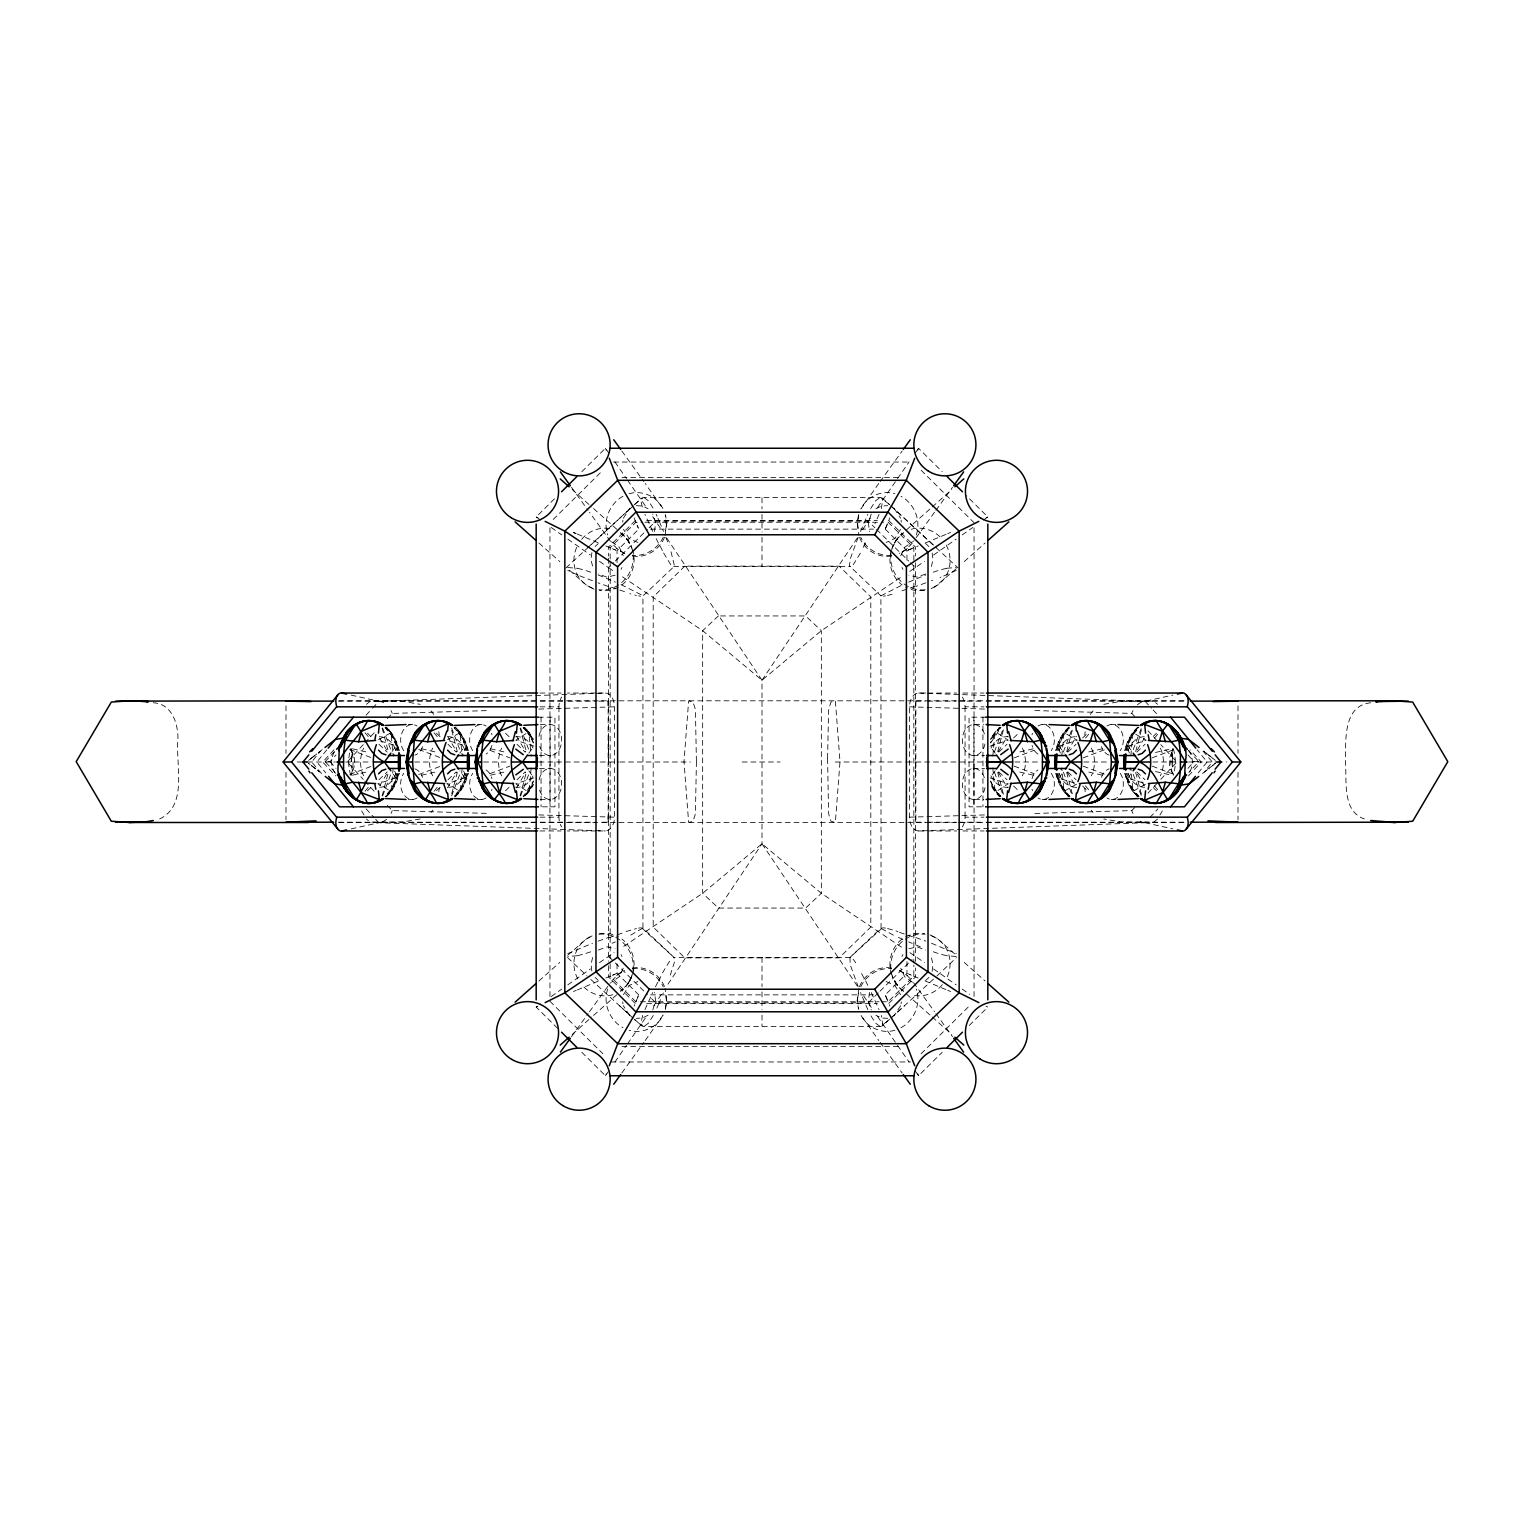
<?xml version="1.0" encoding="UTF-8"?>
<svg xmlns="http://www.w3.org/2000/svg" width="1524" height="1524" viewBox="0 0 1524 1524"><rect width="100%" height="100%" fill="white"/><g stroke="black" fill="none" stroke-linecap="round" stroke-linejoin="round"><path stroke-width="0.75" stroke-dasharray="5 3.75" d="M549.954 996.563L549.954 527.437M608.533 762L608.533 735.139M617.049 562.527L617.049 550.659L638.747 529.133M642.938 927.792L642.938 595.998L674.541 566.071L670.293 548.907M906.951 961.549L906.951 973.341L885.254 994.867M915.467 775.43L915.467 762M973.893 773.201L973.893 717.175M974.046 996.563L974.046 527.437M666.369 524.904L665.264 514.617M857.631 999.096L858.736 1009.383M622.706 522.122L622.916 520.179M901.294 1001.878L901.084 1003.821M531.209 767.867L528.942 791.28L523.818 796.404M666.312 525.799L665.417 531.152M857.688 998.201L858.583 992.848M992.791 756.133L995.058 732.72L1000.182 727.596M439.236 788.346L438.817 791.699M1084.764 734.949L1085.183 731.615M396.869 750.684L397.612 746.15L395.973 742.474L390.963 732.72L385.839 727.596M465.868 750.684L466.611 746.15L464.953 742.474L459.962 732.72L454.819 727.596M1069.181 796.404L1064.038 791.28L1059.047 781.526L1057.389 777.85L1058.132 773.316M1138.161 796.404L1133.037 791.28L1128.027 781.526L1126.388 777.85L1127.131 773.316M385.839 796.404L390.963 791.28L398.259 774.04L391.649 788.27L385.096 796.404M454.819 796.404L459.962 791.28L467.258 774.04L460.648 788.27L454.095 796.404A41.377 30.671 -90 0 0 466.877 773.392M1069.181 727.596L1064.038 732.72L1056.742 749.96L1063.352 735.73L1069.905 727.596A41.377 30.671 -90 0 0 1057.123 750.608M1138.161 727.596L1133.037 732.72L1125.741 749.96L1132.351 735.73L1138.904 727.596M351.739 756.19L352.12 754.056M1171.823 752.97L1172.813 748.532M630.765 935.069L642.976 928.021M882.415 927.792L849.611 957.796L881.062 928.002L880.91 595.846L902.97 584.587M632.689 973.988C636.518 961.549 632.365 947.052 621.944 939.07M891.311 550.012C887.482 562.451 891.635 576.948 902.056 584.93M623.259 968.197L619.335 976.694L611.543 982.275M900.741 555.803L904.665 547.307L912.457 541.725M665.264 1009.383L666.426 1000.887L665.417 992.848M858.736 514.617L857.574 523.113L858.583 531.152M351.206 775.392L351.301 775.03A50.406 35.623 90 0 0 352.33 770.363A36.557 25.832 90 0 0 353.111 761.657A36.557 25.832 -90 0 0 352.33 752.951A32.461 23.298 -90 0 0 351.473 761.657L353.092 761.657M382.124 795.947L388.315 772.42M451.695 793.813L457.314 772.42M520.122 795.947L526.294 772.42M997.706 751.58L1003.878 728.053M1066.686 751.58L1072.305 730.187M1135.685 751.58L1141.876 728.053M665.512 1008.888L666.883 1000.887L665.016 988.485M858.488 515.112L857.117 523.113L858.984 535.515M665.016 535.515L666.883 523.113L665.512 515.112M858.984 988.485L857.117 1000.887L858.488 1008.888M591.903 552.602L590.988 559.499L592.626 566.528M623.335 518.274L629.698 508.559M900.665 1005.726L894.302 1015.441M932.097 971.398L933.012 964.502L931.374 957.472M607.695 989.038C602.704 1003.44 609.638 1020.528 622.992 1027.709M916.305 534.962C921.296 520.56 914.362 503.472 901.008 496.291M623.468 994.715L629.031 985.571L637.908 981.494M900.532 529.285L894.969 538.429L886.092 542.506M654.501 531.571L655.625 523.018L652.767 514.064M869.499 992.429L868.375 1000.982L871.233 1009.936M642.671 1015.422L640.747 1023.728L643.185 1026.376L880.815 1026.376L889.14 1019.766M881.329 508.578L882.891 498.672L889.616 504.787M670.293 975.093L674.465 962.044L674.008 957.491M382.638 795.909L390.773 774.344M451.637 795.909L460.591 772.173M520.617 795.909L529.571 772.173M994.429 751.827L1003.383 728.091M1063.409 751.827L1072.363 728.091M1133.227 749.656L1141.362 728.091M581.806 1052.284L605.447 1075.754L606.228 1073.734M917.772 450.266L918.553 448.247L942.194 471.716M631.946 975.893L626.497 985.514L620.839 991.076M858.183 537.286L850.735 557.536L849.344 565.823L880.91 595.846M892.054 548.107L897.503 538.486L903.161 532.924M886.397 526.313L887.101 524.637M860.508 531.495L867.842 514.35M592.626 957.472L590.988 964.502L591.903 971.398M663.321 992.924L662.902 993.934M931.374 566.528L933.012 559.499L932.097 552.602M638.404 995.686L637.718 997.401M638.042 996.582L634.136 1006.069M885.482 528.542L886.282 526.599M533.629 780.993A41.377 30.671 -90 0 1 523.17 796.633L532.981 781.526M635.794 1002.068L636.384 1000.62M885.539 528.428L889.864 517.931M991.019 742.474L1000.906 727.596A41.377 30.671 -90 0 0 990.371 743.007M644.938 1009.65L652.71 992.581M660.54 999.63L660.063 1000.754M879.062 514.35L875.443 522.542M659.606 1001.839L659.092 1003.059M658.882 1003.554L656.158 1009.65M397.612 746.15L393.211 756.133L390.963 732.72L377.781 740.207L397.612 746.15L398.259 749.96L391.649 735.73L385.096 727.596M466.611 746.15L462.21 756.133L459.962 732.72L446.78 740.207L466.611 746.15L467.258 749.96L460.648 735.73L454.095 727.596A41.377 30.671 -90 0 1 466.877 750.608M1057.389 777.85L1061.79 767.867L1064.038 791.28L1077.22 783.793L1057.389 777.85L1056.742 774.04L1063.352 788.27L1069.905 796.404A41.377 30.671 -90 0 1 1057.123 773.392M1126.388 777.85L1130.789 767.867L1133.037 791.28L1146.219 783.793L1126.388 777.85L1125.741 774.04L1132.351 788.27L1138.904 796.404M849.992 957.491L850.182 964.597L858.183 986.714M875.386 522.694L874.947 523.646M622.002 567.48L621.049 569.328M901.998 956.52L902.951 954.672M655.472 986.828L658.387 980.865M663.264 537.191C657.949 548.678 645.3 556.698 632.517 555.25M860.736 986.809C866.051 975.322 878.7 967.302 891.483 968.75M889.14 504.234L880.815 497.624L643.185 497.624L640.747 500.272L642.671 508.578M889.616 1019.213L882.853 1025.366L881.329 1015.422M528.828 770.82L533.933 777.85L515.76 783.793L527.266 791.28L528.942 791.28L531.552 785.012M995.172 753.18L990.067 746.15L1008.24 740.207L996.734 732.72L995.058 732.72L992.448 738.988M870.661 508.578L875.519 500.863L879.767 497.738M653.339 1015.422L648.481 1023.137L644.233 1026.262M662.464 972.903L670.827 959.206M664.54 537.267C659.53 549.783 645.871 558.47 632.346 555.955M859.46 986.733C864.47 974.217 878.129 965.53 891.654 968.045M860.393 553.193L853.23 564.737M871.233 514.064L868.375 523.018L869.499 531.571M652.767 1009.936L655.625 1000.982L654.501 992.429M882.853 1025.366L881.748 1026.262M1159.955 814.978L1162.336 810.92M379.667 785.851L386.582 774.173M447.504 787.794L456.724 772.23M516.503 787.794L525.723 772.23M998.277 751.77L1007.497 736.206M1067.276 751.77L1076.496 736.206M1137.418 749.827L1144.334 738.149M857.269 538.01L762 680.218L762 843.782L666.731 985.99M862.698 529.571L871.29 516.579M661.302 994.429L652.71 1007.421M366.427 704.298L369.627 701.611A13.811 9.754 90 0 1 371.837 701.135L402.927 701.364L420.224 704.355M877.595 507.473L896.493 480.136M897.541 478.631L909.085 461.924M915.391 452.818L918.553 448.247M605.447 1075.754L608.609 1071.181M614.915 1062.076L626.459 1045.369M627.507 1043.864L646.405 1016.527M1157.573 819.017L1154.373 821.703A13.811 9.754 -90 0 1 1152.163 822.179L1121.073 821.931L1103.776 818.959M878.777 483.489L860.908 508.94C866.737 496.576 881.805 489.737 894.931 493.757M880.129 481.603L902.189 450.971M934.517 512.274L913.505 541.382M935.888 510.388L952.538 487.261M571.462 1036.739L588.112 1013.612M589.483 1011.726L610.495 982.618M621.811 1073.029L643.871 1042.397M645.223 1040.511L663.092 1015.06C657.263 1027.424 642.195 1034.263 629.069 1030.243M392.125 751.427L395.935 746.15M459.848 753.18L464.934 746.15M528.828 753.18L533.933 746.15L515.76 740.207L527.266 732.72L528.942 732.72L532.276 738.988L523.094 727.596A41.377 30.671 -90 0 1 533.629 743.007M995.172 770.82L990.067 777.85L1008.24 783.793L996.734 791.28L995.058 791.28L991.724 785.012L1000.906 796.404A41.377 30.671 -90 0 1 990.371 780.993M1059.066 777.85L1064.152 770.82M1128.065 777.85L1131.875 772.573M912.228 543.154L905.599 550.107L899.274 553.745M611.772 980.846L618.401 973.893L624.726 970.255M326.803 749.846L316.897 762L325.774 772.897M1198.226 772.897L1207.103 762L1197.197 749.846M365.055 791.242L369.551 785.851M434.054 791.242L438.55 785.851M1085.45 738.149L1089.946 732.758M1154.449 738.149L1158.945 732.758M595.103 546.564L598.265 543.611M928.897 977.436L925.735 980.389M335.128 772.42L325.164 761.657L329.984 761.657L336.004 754.932M1187.996 768.363L1194.016 761.657L1198.836 761.657L1188.872 772.42M325.164 761.657L335.471 750.513M333.947 749.846L322.707 762L335.547 775.887M366.065 715.156L370.884 709.955M372.504 708.222L378.924 701.269L605.238 693.039A13.792 9.258 90 0 1 614.496 706.831L614.496 817.169A13.792 9.258 -90 0 1 605.238 830.961L598.303 830.961M363.226 744.645L347.167 762L363.226 779.355M364.827 742.912L376.066 730.777M387.306 718.623L392.125 713.423L489.128 710.546M1034.872 813.454L1131.875 810.577L1136.694 805.377M1147.934 793.223L1159.173 781.088M1160.774 779.355L1176.833 762L1160.774 744.645M925.697 693.039L918.762 693.039A13.792 9.258 -90 0 0 909.504 706.831L909.504 817.169A13.792 9.258 -90 0 0 918.762 830.961L1145.076 822.731L1148.296 819.264M1149.896 817.531L1157.935 808.844M1188.453 775.887L1201.293 762L1190.054 749.846M540.696 520.122L536.181 516.941L554.755 498.519M581.806 471.716L605.447 448.247L608.609 452.818M553.231 519.455L602.837 470.287M635.241 520.617L608.533 547.097L608.533 556.05M610.152 558.927L610.152 547.783L635.908 522.237L642.671 522.237M881.329 1001.763L888.092 1001.763L913.848 976.217L913.848 965.073M888.759 1003.383L915.467 976.903L915.467 967.95M921.125 1053.751L970.731 1004.583M915.391 1071.181L918.553 1075.754L942.194 1052.284M969.245 1025.481L987.819 1007.059L986.028 1006.164M599.484 561.365L608.533 567.709L613.601 562.718M615.296 561.061L647.414 529.457M649.091 527.799L655.853 521.132L868.147 521.132L874.909 527.799M878.281 992.886L868.147 1002.868L655.853 1002.868L649.091 996.201M879.977 991.21L912.076 959.606M367.455 790.785L370.751 787.622M379 779.736L387.229 771.868M436.455 790.785L441.388 786.041M447.98 779.736L456.228 771.868M505.454 790.785L510.388 786.041M516.979 779.736L525.228 771.868M998.772 752.132L1007.021 744.264M1013.612 737.959L1018.546 733.215M1067.772 752.132L1076.02 744.264M1082.611 737.959L1087.545 733.215M1136.771 752.132L1145 744.264M1153.249 736.378L1156.545 733.215M565.956 567.938L632.898 506.12M936.955 975.97L956.424 957.605M587.807 547.592L633.184 505.758M933.507 979.132L890.816 1018.242M621.944 584.93C632.365 576.948 636.518 562.451 632.689 550.012M902.056 939.07C891.635 947.052 887.482 961.549 891.311 973.988M634.86 504.234L642.252 497.738M634.384 504.787L641.09 498.729M891.102 1017.88L904.684 1005.611M906.551 529.857L930.44 508.578M932.174 507.035L951.814 489.547M956.253 568.7L934.936 586.759M964.216 561.594L985.056 543.039M538.944 980.961L559.784 962.406M567.747 955.3L586.188 939.051L594.036 934.822M572.186 1034.453L591.826 1016.965M593.56 1015.422L617.449 994.143M622.497 576.834L702.659 630.707L762 680.218L821.341 630.707L901.503 576.834M901.503 947.166L821.341 893.293L762 843.782L702.659 893.293L622.497 947.166M907.371 548.564L899.293 553.403M616.629 975.436L624.707 970.597M308.648 760.343L311.963 757.714M1202.474 773.487L1213.104 765.143M1214.685 763.886L1215.485 763.257L1208.322 768.896M322.155 749.713L316.116 754.456M310.305 759.028L315.297 755.104M312.801 757.066L317.792 753.142M1207.522 769.525L1204.341 772.02L1212.323 762L1201.845 749.713M318.63 752.494L320.288 751.199L311.677 762L321.526 773.487M875.919 508.768L881.463 506.006L887.73 505.663M648.081 1015.232L642.537 1017.994L636.27 1018.337M925.659 573.957L917.048 577.158L908.895 575.234M598.341 950.043L606.952 946.842L615.105 948.766M909.885 571.367L924.516 561.365M933.564 555.022L956.177 539.153M962.196 534.924L972.75 527.514M983.304 520.122L987.819 516.941L966.387 495.681M557.613 1028.319L536.181 1007.059L540.696 1003.878M551.25 996.486L561.804 989.076M567.823 984.847L590.436 968.978M599.484 962.635L614.115 952.633M622.992 496.291C609.638 503.472 602.704 520.56 607.695 534.962M956.215 570.414L942.594 576.491M567.709 953.643L592.493 943.261M901.008 1027.709C914.362 1020.528 921.296 1003.44 916.305 989.038M615.105 575.234L606.952 577.158L598.341 573.957M908.895 948.766L917.048 946.842L925.659 950.043M935.546 586.435L929.964 589.178M986.028 517.836L987.819 516.941M536.181 1007.059L537.972 1006.164M618.287 587.312L610.152 590.302L599.427 590.588M905.713 936.688L913.848 933.698L924.573 933.412M908.647 582.111L925.868 574.929M615.353 941.889L612.077 943.28M909.752 549.478L911.447 548.773M907.637 550.354L908.666 549.935M908.514 549.993L909.485 549.592M615.582 973.969L616.61 973.531M908.609 549.954L918.153 545.973M925.144 543.058L946.69 534.086M947.776 533.629L950.595 532.467M573.519 991.495L576.224 990.371M577.31 989.914L598.856 980.942M605.847 978.027L615.105 974.16L612.553 975.227M159.601 818.979C188.462 805.453 175.26 763.981 177.965 738.911C178.137 723.348 171.641 703.593 153.295 702.774M613.867 974.674L613.029 975.036M941.051 577.101L940.022 577.501M349.758 774.516L371.742 766.172M418.757 774.516L440.741 766.172M489.947 773.678L509.74 766.172M1014.26 757.828L1034.053 750.322M1083.259 757.828L1105.243 749.484M1152.258 757.828L1174.242 749.484M932.707 580.282L931.507 580.739M925.887 582.816L915.867 586.435M598.113 941.184L608.133 937.565M395.935 777.85L377.781 783.793L390.963 791.28L393.211 767.867L397.612 777.85L395.935 777.85L392.125 772.573M464.934 777.85L446.78 783.793L459.962 791.28L462.21 767.867L466.611 777.85L464.934 777.85L459.848 770.82M1059.066 746.15L1077.22 740.207L1064.038 732.72L1061.79 756.133L1057.389 746.15L1059.066 746.15L1064.152 753.18M1128.065 746.15L1146.219 740.207L1133.037 732.72L1130.789 756.133L1126.388 746.15L1128.065 746.15L1131.875 751.427M626.059 931.526L636.441 928.535M420.224 818.959L402.927 821.931L371.837 822.179A13.811 9.754 -90 0 1 369.627 821.703L366.427 819.017M1103.776 704.355L1121.073 701.364L1152.163 701.135A13.811 9.754 -90 0 1 1154.373 701.611L1157.573 704.298M891.997 594.284L887.559 595.465M629.069 493.757C642.195 489.737 657.263 496.595 663.092 508.94L645.223 483.489M894.931 1030.243C881.805 1034.263 866.737 1027.405 860.908 1015.06L878.777 1040.511M352.425 775.221L368.484 771.544M421.424 775.221L435.178 772.077M490.423 775.221L504.177 772.077M1019.823 751.923L1033.577 748.779M1088.822 751.923L1102.576 748.779M1155.516 752.456L1171.575 748.779M351.149 828.904L378.924 822.731L605.238 830.961M918.762 693.039L1145.076 701.269L1172.851 695.096M946.728 568.242L956.291 567.538M577.139 955.777L567.785 956.462M1370.705 702.774C1342.53 705.612 1345.997 741.407 1345.368 761.657C1347.178 780.364 1341.539 810.958 1364.399 818.979M885.406 595.903L883.444 596.17M638.594 928.097L640.671 927.83M636.27 505.663L642.537 506.006L648.081 508.768M887.73 1018.337L881.463 1017.994L875.919 1015.232M567.709 567.538L577.272 568.242M956.215 956.462L946.861 955.777M891.483 555.25C878.7 556.698 866.051 548.678 860.736 537.191M632.517 968.75C645.3 967.302 657.949 975.322 663.264 986.809M891.654 555.955C878.129 558.47 864.47 549.783 859.46 537.267M632.346 968.045C645.871 965.53 659.53 974.217 664.54 986.733M924.573 590.588L913.848 590.302L905.713 587.312M599.427 933.412L610.152 933.698L618.287 936.688M673.646 566.566L850.354 566.566M850.316 957.434L673.646 957.434M538.791 709.079L614.496 706.831M909.504 817.169L985.209 814.921M613.505 462.039L910.533 462.039M622.021 477.526L901.979 477.526M646.557 520.617L877.443 520.617M644.919 522.237L883.577 522.237M650.615 529.133L873.385 529.133M539.915 693.039L561.137 693.039M595.979 693.039L568.204 693.039A13.792 9.258 -90 0 0 567.366 693.096M598.303 693.039L605.238 693.039M928.021 693.039L955.796 693.039A13.792 9.258 -90 0 1 956.634 693.096M962.863 693.039L984.085 693.039M339.014 700.811L1184.986 700.811M338.385 701.116L537.858 701.116M540.144 701.116L565.652 701.116M568.014 701.116L596.322 701.116M598.684 701.116L608.133 701.116L608.133 822.198L598.684 822.198M915.867 701.116L925.316 701.116M927.678 701.116L955.986 701.116M958.348 701.116L983.856 701.116M986.142 701.116L1185.615 701.116M540.029 706.831L558.946 706.831A13.792 9.258 -90 0 1 561.651 697.078M962.349 697.078A13.792 9.258 -90 0 1 965.054 706.831L983.971 706.831M538.353 717.175L554.946 717.175L554.946 806.825L538.353 806.825M985.647 717.175L969.054 717.175L969.054 806.825L985.647 806.825M408.299 724.567L412.89 724.567M477.279 724.567L481.889 724.567M540.22 724.567L549.421 724.567M974.579 724.567L983.78 724.567M1042.111 724.567L1046.721 724.567M1111.11 724.567L1115.701 724.567M387.401 729.996L388.372 729.996M456.4 729.996L457.371 729.996M525.38 729.996L528.942 732.72L531.209 756.133M997.649 729.996L998.62 729.996M1066.629 729.996L1067.6 729.996M1135.628 729.996L1136.599 729.996M391.649 735.73L392.62 735.73M460.648 735.73L461.62 735.73M529.647 735.73L530.619 735.73M993.381 735.73L994.353 735.73M1062.38 735.73L1063.352 735.73M1131.38 735.73L1132.351 735.73M395.002 742.474L395.973 742.474M463.982 742.474L464.953 742.474M1059.047 742.474L1060.018 742.474M1128.027 742.474L1128.998 742.474M539.382 755.542L550.888 755.542M973.112 755.542L984.618 755.542M1170.908 761.657L1172.527 761.657A32.461 23.298 90 0 0 1171.67 752.951A36.557 25.832 90 0 0 1170.889 761.657A36.557 25.832 -90 0 0 1171.67 770.344A50.406 35.623 -90 0 0 1172.699 775.03L1172.794 775.392M297.237 762L306.495 762M307.638 762L335.299 762M345.586 762L371.132 762M414.585 762L440.131 762M483.584 762L509.111 762M539.115 762L618.649 762M619.811 762L690.467 762M742.169 762L780.097 762M835.266 762L905.294 762M907.199 762L985.685 762M1014.889 762L1040.416 762M1083.869 762L1109.415 762M1152.868 762L1178.414 762M1188.701 762L1216.362 762M1217.505 762L1226.763 762M539.382 768.458L550.888 768.458M973.112 768.458L984.618 768.458M395.002 781.526L395.973 781.526M463.982 781.526L464.953 781.526M1059.047 781.526L1060.018 781.526M1128.027 781.526L1128.998 781.526M391.649 788.27L392.62 788.27M460.648 788.27L461.62 788.27M529.647 788.27L530.619 788.27M993.381 788.27L994.353 788.27M1062.38 788.27L1063.352 788.27M1131.38 788.27L1132.351 788.27M387.401 794.004L388.372 794.004M456.4 794.004L457.371 794.004M525.38 794.004L526.351 794.004M992.791 767.867L995.058 791.28L998.62 794.004M1066.629 794.004L1067.6 794.004M1135.628 794.004L1136.599 794.004M408.299 799.433L412.89 799.433M477.279 799.433L481.889 799.433M540.22 799.433L549.421 799.433M974.579 799.433L983.78 799.433M1042.111 799.433L1046.721 799.433M1111.11 799.433L1115.701 799.433M540.029 817.169L558.946 817.169A13.792 9.258 -90 0 0 561.651 826.922M962.349 826.922A13.792 9.258 90 0 0 965.054 817.169L983.971 817.169M338.385 822.198L537.858 822.198M540.144 822.198L565.652 822.198M568.014 822.198L596.322 822.198M915.867 822.198L925.316 822.198M927.678 822.198L955.986 822.198M958.348 822.198L983.856 822.198M986.142 822.198L1185.615 822.198M339.014 822.484L1184.986 822.484M539.915 830.961L561.137 830.961M595.979 830.961L568.204 830.961A13.792 9.258 -90 0 1 567.366 830.904M918.762 830.961L925.697 830.961M928.021 830.961L955.796 830.961A13.792 9.258 90 0 0 956.634 830.904M962.863 830.961L984.085 830.961M650.615 994.867L873.385 994.867M640.423 1001.763L879.081 1001.763M646.557 1003.383L877.443 1003.383M622.021 1046.474L901.979 1046.474M611.143 1061.961L910.495 1061.961M641.585 927.792L674.389 957.796L643.09 928.154M909.504 706.831L985.209 709.079M1034.872 710.546L1131.875 713.423L1136.694 718.623M387.306 805.377L392.125 810.577L489.128 813.454M538.791 814.921L614.496 817.169M640.499 596.151L638.594 595.903M883.329 927.83L885.406 928.097M637.908 542.506L629.031 538.429L623.468 529.285M886.092 981.494L894.969 985.571L900.532 994.715M1145.076 822.731L1172.851 828.904M351.149 695.096L378.924 701.269M1155.516 771.544L1171.575 775.221M1088.822 772.077L1102.576 775.221M1019.823 772.077L1033.577 775.221M490.423 748.779L504.177 751.923M421.424 748.779L435.178 751.923M352.425 748.779L368.484 752.456M636.441 595.465L634.803 595.065M887.559 928.535L897.941 931.526M644.233 497.738L648.481 500.863L653.339 508.578M879.767 1026.262L875.405 1022.985L870.661 1015.422M630.936 593.979L629.831 593.636M608.133 586.435L598.113 582.816M915.867 937.565L925.887 941.184M592.493 580.739L579.73 575.824M931.507 943.261L956.291 953.643M611.543 541.725L619.335 547.307L623.259 555.803M1152.258 766.172L1174.242 774.516M1083.259 766.172L1105.243 774.516M1014.26 766.172L1034.053 773.678M489.947 750.322L509.74 757.828M418.757 749.484L440.741 757.828M349.758 749.484L371.742 757.828M912.457 982.275L904.665 976.694L900.741 968.197M598.132 574.929L615.353 582.111M614.248 549.478L612.457 548.735M909.752 974.522L911.352 975.189M624.707 553.403L618.058 549.707L611.772 543.154M577.52 574.929L567.785 570.414M899.293 970.597L905.942 974.293L912.228 980.846M615.41 549.973L616.096 550.259M920.286 946.804L908.647 941.889M573.519 532.505L576.224 533.629M577.31 534.086L598.856 543.058M605.847 545.973L615.639 550.069M573.405 532.467L575.672 533.4M918.153 978.027L907.599 973.626M925.144 980.942L946.69 989.914M947.776 990.371L950.595 991.533M621.03 584.587L643.071 595.713M902.97 939.413L895.198 935.965M893.426 935.164L880.929 928.326M624.726 553.745L616.629 548.564M594.036 589.178L586.188 584.949L567.747 568.7M929.964 934.822L937.812 939.051L956.253 955.3M899.274 970.255L907.371 975.436M536.181 516.941L537.972 517.836M881.748 497.738L882.853 498.634M642.252 1026.262L634.86 1019.766M608.533 567.709L614.115 571.367M909.885 952.633L924.516 962.635M551.25 527.514L561.804 534.924M567.823 539.153L590.436 555.022M933.564 968.978L956.177 984.847M962.196 989.076L969.74 994.372M925.735 543.611L928.897 546.564M598.265 980.389L595.103 977.436M1204.551 751.846L1203.712 751.199L1207.884 754.456M1206.208 753.142L1212.037 757.714M317.259 770.134L319.659 772.02L310.896 765.143M1208.703 755.104L1213.695 759.028M315.678 768.896L308.515 763.257L310.115 764.515M1212.856 758.381L1215.352 760.343M894.302 508.559L900.665 518.274M629.698 1015.441L623.335 1005.726M572.186 489.547L591.826 507.035M593.56 508.578L617.449 529.857M538.944 543.039L559.784 561.594M964.216 962.406L985.056 980.961M906.551 994.143L930.44 1015.422M932.174 1016.965L951.814 1034.453M891.102 506.12L958.044 567.938M620.839 532.924L626.497 538.486L631.946 548.107M903.161 991.076L897.503 985.514L892.054 975.893M619.316 1005.611L632.898 1017.88M634.384 1019.213L641.09 1025.271M890.816 505.758L936.193 547.592M633.184 1018.242L590.436 979.094M567.576 957.605L587.045 975.97M997.649 794.004L1000.182 796.404M523.818 727.596L526.351 729.996M1136.771 771.868L1145 779.736M1153.249 787.622L1156.545 790.785M1067.772 771.868L1076.02 779.736M1082.611 786.041L1087.545 790.785M998.772 771.868L1007.021 779.736M1013.612 786.041L1018.546 790.785M505.454 733.215L510.388 737.959M516.979 744.264L525.228 752.132M436.455 733.215L441.388 737.959M447.98 744.264L456.228 752.132M367.455 733.215L370.751 736.378M379 744.264L387.229 752.132M876.586 529.457L908.704 561.061M910.399 562.718L915.467 567.709M608.533 956.291L613.601 961.282M615.296 962.939L647.414 994.543M921.125 470.249L974.046 522.694M888.759 520.617L915.467 547.097L915.467 556.05M888.092 522.237L913.848 547.783L913.848 561.156M885.254 529.133L906.951 550.659L906.951 562.451M638.747 994.867L617.049 973.341L617.049 961.473M635.908 1001.763L610.152 976.217L610.152 960.596M635.241 1003.383L608.533 976.903L608.533 963.473M549.954 1001.306L602.875 1053.751M1145.076 701.269L1151.496 708.222M1153.116 709.955L1157.935 715.156M1147.934 730.777L1159.173 742.912M364.827 781.088L376.066 793.223M366.065 808.844L374.104 817.531M375.704 819.264L378.924 822.731M1188.529 750.513L1198.836 761.657M1187.996 754.932L1194.016 761.657M329.984 761.657L336.004 768.363M670.789 564.756L662.464 551.097M853.173 959.206L855.783 962.844M1154.449 785.851L1158.945 791.242M1085.45 785.851L1089.946 791.242M434.054 732.758L438.55 738.149M365.055 732.758L369.551 738.149M610.495 541.382L589.483 512.274M913.505 982.618L934.517 1011.726M621.811 450.971L643.871 481.603M571.462 487.261L588.112 510.388M935.888 1013.612L952.538 1036.739M880.129 1042.397L902.189 1073.029M614.915 461.924L626.459 478.631M627.507 480.136L646.405 507.473M652.71 516.579L661.302 529.571M871.29 1007.421L862.698 994.429M877.595 1016.527L896.493 1043.864M897.541 1045.369L909.085 1062.076M762 680.218L666.731 538.01M762 843.782L857.269 985.99M1137.418 774.173L1144.334 785.851M1067.276 772.23L1076.496 787.794M998.277 772.23L1007.497 787.794M516.503 736.206L525.723 751.77M447.504 736.206L456.724 751.77M379.667 738.149L386.582 749.827M361.664 810.92L364.046 814.978M902.951 569.328L901.998 567.48M621.049 954.672L622.002 956.52M658.387 543.135L655.472 537.172M865.613 980.865L868.528 986.828M652.71 531.419L644.938 514.35M871.29 992.581L879.062 1009.65M656.158 514.35L657.073 516.35M867.842 1009.65L860.508 992.505M657.93 518.274L658.978 520.694M659.397 521.665L663.492 531.495M886.397 997.668L887.101 999.363M637.603 526.332L637.089 525.094M885.882 996.429L885.463 995.401M991.019 781.526L992.448 785.012M885.958 996.62L889.864 1006.069M885.901 996.448L886.282 997.401M638.423 528.314L637.718 526.599M634.136 517.931L638.099 527.552M531.552 738.988L532.981 742.474M665.817 537.286L668.998 545.44M917.772 1073.734L918.553 1075.754M605.447 448.247L606.228 450.266M1133.227 774.344L1141.362 795.909M1063.409 772.173L1072.363 795.909M994.429 772.173L1003.383 795.909M520.617 728.091L529.571 751.827M451.637 728.091L460.591 751.827M382.638 728.091L390.773 749.656M1135.685 772.42L1141.876 795.947M1066.686 772.42L1072.305 793.813M997.706 772.42L1003.878 795.947M520.122 728.053L526.294 751.58M451.695 730.187L457.314 751.58M382.124 728.053L388.315 751.58M351.187 748.532L352.177 752.97M1171.88 754.056L1172.261 756.19M1126.388 746.15L1127.131 750.684M1057.389 746.15L1058.132 750.684M465.868 773.316L466.611 777.85M396.869 773.316L397.612 777.85M901.084 520.179L901.294 522.122M622.916 1003.821L622.706 1001.878M1085.183 791.699L1084.764 788.346M438.817 731.615L439.236 734.949M1238.002 705.86L1238.002 753.351M1238.002 772.344L1238.002 819.817M982.942 717.175L982.942 806.825M973.893 764.8L973.893 806.825M965.054 706.831L965.054 817.169M915.867 700.888L915.867 822.408M915.467 562.775L915.467 963.473M913.848 565.633L913.848 962.844M762 497.815L762 508.864M762 514.35L762 532.067M762 537.286L762 566.509M762 957.491L762 986.714M762 991.934L762 1009.65M762 1015.136L762 1026.185M610.152 561.156L610.152 958.367M608.533 558.298L608.533 961.225M608.133 700.888L608.133 706.984M608.133 816.331L608.133 822.408M558.946 706.831L558.946 817.169M550.107 717.175L550.107 806.825M541.058 717.175L541.058 806.825M285.998 705.86L285.998 753.351M285.998 772.344L285.998 819.817M931.812 935.927A31.204 29.337 -65 0 1 946.233 978.903M942.346 984.675A31.204 29.337 -65 0 1 911.219 994.734M903.637 991.229A31.204 29.337 -65 0 1 892.874 954.843A31.204 29.337 -65 0 1 925.201 934.288M946.233 545.097A31.204 29.337 65 0 1 931.812 588.073M925.201 589.712A31.204 29.337 65 0 1 892.874 569.157A31.204 29.337 65 0 1 903.637 532.771M911.219 529.266A31.204 29.337 65 0 1 942.346 539.325M620.363 532.771A31.204 29.337 -65 0 1 631.127 569.157A31.204 29.337 -65 0 1 598.799 589.712M592.188 588.073A31.204 29.337 -65 0 1 577.767 545.097M581.654 539.325A31.204 29.337 -65 0 1 612.781 529.266M612.781 994.734A31.204 29.337 65 0 1 581.654 984.675M577.767 978.903A31.204 29.337 65 0 1 592.188 935.927M598.799 934.288A31.204 29.337 65 0 1 631.127 954.843A31.204 29.337 65 0 1 620.363 991.229M865.461 542.944A37.471 3.924 -63.9 0 1 861.593 550.507M914.914 586.378A38.081 2.21 -19 0 1 899.503 591.598M946.423 568.414A23.832 3.258 -21.3 0 0 932.783 572.357L932.84 572.281A34.157 4.801 -21.5 0 0 931.755 572.624M899.503 932.421A38.081 2.21 19 0 1 914.914 937.622M946.423 955.586A23.832 3.258 21.3 0 1 932.783 951.643L932.84 951.719A34.157 4.801 21.5 0 1 931.755 951.376M861.593 973.531A37.471 3.924 63.9 0 1 865.442 981.075M662.407 550.507A37.471 3.924 63.9 0 1 658.539 542.944M624.497 591.598A38.081 2.21 19 0 1 609.086 586.378M577.577 568.414A23.832 3.258 21.3 0 1 591.217 572.357L591.16 572.281A34.157 4.801 21.5 0 1 592.245 572.624M609.086 937.622A38.081 2.21 -19 0 1 624.497 932.421M577.577 955.586A23.832 3.258 -21.3 0 0 591.217 951.643L591.16 951.719A34.157 4.801 -21.5 0 0 592.245 951.376M658.558 981.075A37.471 3.924 -63.9 0 1 662.407 973.531M335.299 773.316A15.507 11.506 90 0 1 335.585 750.322M350.158 749.675A15.507 11.506 90 0 1 350.749 773.678M538.982 736.34A15.507 11.506 90 0 1 556.622 727.234A15.507 11.506 90 0 1 556.774 752.723A15.507 11.506 90 0 1 539.039 744.017M539.039 779.983A15.507 11.506 -90 0 1 556.774 771.277A15.507 11.506 -90 0 1 556.622 796.766A15.507 11.506 -90 0 1 538.982 787.66M472.764 750.665A15.507 11.506 90 0 1 471.849 730.929A15.507 11.506 90 0 1 486.061 726.015M491.528 733.33A15.507 11.506 90 0 1 491.985 734.816M491.947 745.388A15.507 11.506 90 0 1 486.137 754.037M486.137 769.963A15.507 11.506 -90 0 1 491.947 778.612M491.985 789.184A15.507 11.506 -90 0 1 491.528 790.67M486.061 797.985A15.507 11.506 -90 0 1 471.849 793.071A15.507 11.506 -90 0 1 472.764 773.335M403.765 750.665A15.507 11.506 -90 0 1 402.869 730.929A15.507 11.506 -90 0 1 417.062 726.015M422.567 746.665A15.507 11.506 -90 0 1 414.909 755.123M414.909 768.877A15.507 11.506 -90 0 1 422.567 777.335M417.062 797.985A15.507 11.506 -90 0 1 402.869 793.071A15.507 11.506 -90 0 1 403.765 773.335M378.981 701.44A13.545 8.325 59.4 0 1 386.62 704.831M391.001 710.546A13.545 8.325 59.4 0 1 392.259 713.403M392.259 810.597A13.545 8.325 -59.4 0 1 391.001 813.454M386.62 819.169A13.545 8.325 -59.4 0 1 378.981 822.56M379.324 736.702A25.298 18.745 -90 0 1 395.992 750.38M395.992 773.621A25.298 18.745 -90 0 1 379.324 787.298M363.626 775.849A25.298 18.745 -90 0 1 363.626 748.151M385.191 727.367A41.377 30.671 -90 0 1 397.878 750.608M397.878 773.392A41.377 30.671 -90 0 1 385.191 796.633M448.323 736.702A25.298 18.745 -90 0 1 464.991 750.38M464.991 773.621A25.298 18.745 -90 0 1 448.323 787.298M432.625 775.849A25.298 18.745 -90 0 1 432.625 748.151M515.626 736.797A25.298 18.745 -90 0 1 533.019 748.151M533.019 775.849A25.298 18.745 -90 0 1 515.626 787.203M501.625 775.849A25.298 18.745 -90 0 1 501.625 748.151M352.33 770.344A32.461 23.298 89.9 0 1 351.473 762M351.244 761.657A32.423 21.984 88.8 0 1 351.968 752.875M350.749 775.259A32.252 23.146 -90 0 1 350.749 748.741M432.835 810.101A24.651 17.412 -90 0 1 430.987 812.406M430.987 710.889A24.651 17.412 -90 0 1 433.654 714.47M1172.527 762A32.461 23.298 -89.9 0 1 1171.67 770.344M1172.032 752.875A32.423 21.984 -88.8 0 1 1172.756 761.657M1173.251 748.741A32.252 23.146 90 0 1 1173.251 775.259M1093.013 812.406A24.651 17.412 90 0 1 1091.165 810.101M1090.346 714.47A24.651 17.412 90 0 1 1093.013 710.889M1131.741 713.403A13.545 8.325 -59.4 0 1 1132.999 710.546M1137.38 704.831A13.545 8.325 -59.4 0 1 1145.019 701.44M1145.019 822.56A13.545 8.325 59.4 0 1 1137.38 819.169M1132.999 813.454A13.545 8.325 59.4 0 1 1131.741 810.597M1160.374 748.151A25.298 18.745 -90 0 1 1160.374 775.849M1144.676 787.298A25.298 18.745 -90 0 1 1128.008 773.621M1128.008 750.38A25.298 18.745 -90 0 1 1144.676 736.702M1138.809 796.633A41.377 30.671 -90 0 1 1126.122 773.392M1126.122 750.608A41.377 30.671 -90 0 1 1138.809 727.367M1091.374 748.151A25.298 18.745 -90 0 1 1091.374 775.849M1075.677 787.298A25.298 18.745 -90 0 1 1059.009 773.621M1059.009 750.38A25.298 18.745 -90 0 1 1075.677 736.702M1022.375 748.151A25.298 18.745 -90 0 1 1022.375 775.849M1008.374 787.203A25.298 18.745 -90 0 1 990.981 775.849M990.981 748.151A25.298 18.745 -90 0 1 1008.374 736.797M1120.235 773.335A15.507 11.506 90 0 1 1121.131 793.071A15.507 11.506 90 0 1 1106.938 797.985M1101.433 777.335A15.507 11.506 90 0 1 1109.091 768.877M1106.938 726.015A15.507 11.506 -90 0 1 1121.131 730.929A15.507 11.506 -90 0 1 1120.235 750.665M1109.091 755.123A15.507 11.506 -90 0 1 1101.433 746.665M1051.236 773.335A15.507 11.506 90 0 1 1052.151 793.071A15.507 11.506 90 0 1 1037.939 797.985M1032.472 790.67A15.507 11.506 90 0 1 1032.015 789.184M1032.053 778.612A15.507 11.506 90 0 1 1037.863 769.963M1037.939 726.015A15.507 11.506 -90 0 1 1052.151 730.929A15.507 11.506 -90 0 1 1051.236 750.665M1037.863 754.037A15.507 11.506 -90 0 1 1032.053 745.388M1032.015 734.816A15.507 11.506 -90 0 1 1032.472 733.33M985.018 787.66A15.507 11.506 90 0 1 967.378 796.766A15.507 11.506 90 0 1 967.226 771.277A15.507 11.506 90 0 1 984.961 779.983M984.961 744.017A15.507 11.506 -90 0 1 967.226 752.723A15.507 11.506 -90 0 1 967.378 727.234A15.507 11.506 -90 0 1 985.018 736.34M1188.415 750.322A15.507 11.506 -90 0 1 1188.701 773.316M1173.251 773.678A15.507 11.506 -90 0 1 1173.842 749.675M696.411 761.657L695.458 811.644A20.479 2.305 -90 0 1 695.058 814.997L693.02 821.207L689.21 822.389A223.628 25.146 -90 0 1 688.619 822.179L683.99 761.657L688.619 701.135A223.628 25.146 90 0 1 689.21 700.926L693.02 702.107L695.058 708.317A20.479 2.305 90 0 1 695.458 711.651L696.411 761.657M827.589 758.647L828.542 811.644A20.479 2.305 -90 0 0 828.942 814.997L830.98 821.207L834.79 822.389A223.628 25.146 90 0 0 835.381 822.179L840.01 761.657L835.381 701.135A223.628 25.146 -90 0 0 834.79 700.926L830.98 702.107L828.942 708.317A20.479 2.305 -90 0 0 828.542 711.651L827.589 758.647M399.136 773.392L393.459 788.079L386.429 796.633A41.377 30.671 -90 0 0 399.136 773.392M468.135 773.392L462.458 788.079L455.428 796.633A41.377 30.671 -90 0 0 468.135 773.392M1056.837 746.779L1055.865 750.608A41.377 30.671 -90 0 1 1068.572 727.367L1061.542 735.921L1056.837 746.779M1125.836 746.779L1124.864 750.608A41.377 30.671 -90 0 1 1137.571 727.367L1130.541 735.921L1125.836 746.779M533.305 784.631L524.427 796.633A41.377 30.671 -90 0 0 533.305 784.631M992.562 735.921L990.695 739.369A41.377 30.671 -90 0 1 999.573 727.367L992.562 735.921M897.293 538.791L893.559 544.316L897.293 538.791M630.441 979.684L626.497 985.514L630.441 979.684M684.847 566.128L653.205 596.913L653.205 927.087L684.847 957.872L839.153 957.872L870.795 927.087L870.795 596.913L839.153 566.128L684.847 566.128M718.414 615.944L702.659 630.707L702.659 893.293L718.414 908.056L805.586 908.056L821.341 893.293L821.341 630.707L805.586 615.944L718.414 615.944M1137.571 796.633L1130.541 788.079L1124.864 773.392A41.377 30.671 -90 0 0 1137.571 796.633M1068.572 796.633L1061.542 788.079L1055.865 773.392A41.377 30.671 -90 0 0 1068.572 796.633M999.573 796.633L990.695 784.631A41.377 30.671 -90 0 0 999.573 796.633M526.961 729.882L524.427 727.367A41.377 30.671 -90 0 1 533.305 739.369L526.961 729.882M457.981 729.882L455.428 727.367A41.377 30.671 -90 0 1 468.135 750.608L464.306 739.369L457.981 729.882M388.982 729.882L386.429 727.367A41.377 30.671 -90 0 1 399.136 750.608L395.326 739.369L388.982 729.882M626.707 538.791L630.441 544.316L626.707 538.791M897.503 985.514L893.559 979.684L897.503 985.514"/><path stroke-width="1.5" d="M369.284 803.377C360.693 803.358 352.177 798.538 347.624 791.28L345.948 791.28L343.586 770.401L343.586 753.599L345.948 732.72C354.139 721.023 371.627 716.28 383.362 725.5L374.047 721.423L367.608 720.623C360.369 735.997 345.929 746.455 338.804 761.981C332.613 785.851 360.75 815.283 383.362 798.5L374.047 802.577L367.608 803.377C360.369 788.003 345.929 777.545 338.804 762.019L339.3 746.15L345.948 732.72L347.624 732.72C352.177 725.462 360.693 720.642 369.284 720.623M376.39 744.664C372.275 755.637 372.275 768.363 376.39 779.336M408.222 748.417L407.784 761.981C414.89 777.545 429.368 787.984 436.607 803.377L443.027 802.577L452.361 798.5C440.627 807.72 423.12 802.977 414.947 791.28L412.585 762L414.947 732.72C423.12 721.023 440.627 716.28 452.361 725.5L443.027 721.423L436.607 720.623C429.368 735.997 414.928 746.455 407.784 761.981L408.222 775.583M446.075 742.436C441.084 754.837 441.084 769.163 446.075 781.564M485.604 791.28L483.927 791.28L481.584 770.401L481.584 753.599L483.927 732.72C492.119 721.023 509.626 716.28 521.36 725.5L512.026 721.423L505.606 720.623C498.919 739.292 471.449 751.846 477.583 774.04C479.469 781.355 482.422 788.251 487.47 794.004C495.529 803.796 511.169 806.672 521.36 798.5L520.389 798.5C507.073 810.044 484.422 799.052 481.317 785.012M514.388 744.664C510.273 755.637 510.273 768.363 514.388 779.336M1009.612 779.336C1013.727 768.363 1013.727 755.637 1009.612 744.664M1038.396 732.72L1040.073 732.72L1042.416 753.599L1042.416 770.401L1040.073 791.28C1031.881 802.977 1014.374 807.72 1002.64 798.5L1011.974 802.577L1018.394 803.377C1025.081 784.708 1052.551 772.154 1046.416 749.96C1044.531 742.645 1041.578 735.749 1036.53 729.996C1028.471 720.204 1012.831 717.328 1002.64 725.5L1003.611 725.5C1016.927 713.956 1039.578 724.948 1042.683 738.988M1077.925 781.564C1082.916 769.163 1082.916 754.837 1077.925 742.436M1115.778 775.583L1116.216 762.019C1109.11 746.455 1094.632 736.016 1087.393 720.623L1080.973 721.423L1071.639 725.5C1083.374 716.28 1100.88 721.023 1109.053 732.72L1111.415 762L1109.053 791.28C1100.88 802.977 1083.374 807.72 1071.639 798.5L1080.973 802.577L1087.393 803.377C1094.632 788.003 1109.072 777.545 1116.216 762.019L1115.778 748.417M1147.61 779.336C1151.725 768.363 1151.725 755.637 1147.61 744.664M1154.716 720.623C1163.307 720.642 1171.823 725.462 1176.376 732.72L1178.052 732.72L1180.414 753.599L1180.414 770.401L1178.052 791.28C1169.861 802.977 1152.373 807.72 1140.638 798.5L1149.953 802.577L1156.392 803.377C1163.631 788.003 1178.071 777.545 1185.196 762.019C1191.387 738.149 1163.25 708.717 1140.638 725.5L1149.953 721.423L1156.392 720.623C1163.631 735.997 1178.071 746.455 1185.196 761.981L1184.7 777.85L1178.052 791.28L1176.376 791.28C1171.823 798.538 1163.307 803.358 1154.716 803.377M477.202 748.417L477.202 775.583M1046.798 775.583L1046.798 748.417M347.624 791.28L338.614 774.04L339.3 777.85L345.491 783.793L355.892 800.233C365.36 787.375 368.237 769.639 384.467 762.019L398.278 762C399.802 729.539 399.802 794.461 398.278 762L373.628 762M409.842 779.336L414.49 783.793L424.891 800.233C434.359 787.375 437.236 769.639 453.466 762.019L467.277 762C468.801 729.539 468.801 794.461 467.277 762L442.608 762M537.439 766.077L536.277 762L537.439 757.923M986.561 757.923L987.723 762L986.561 766.077M1056.532 766.077L1056.856 753.904L1055.046 762L1056.856 770.096L1055.561 766.077M1125.531 766.077L1125.855 753.904L1124.045 762L1125.855 770.096L1124.56 766.077M438.283 803.377C396.888 799.586 396.888 724.414 438.283 720.623M1085.717 720.623C1127.112 724.414 1127.112 799.586 1085.717 803.377M507.282 803.377L505.606 803.377C495.033 783.069 465.449 764.305 481.317 738.988C486.423 729.31 495.643 720.414 507.282 720.623M1016.718 803.377C1036.968 802.862 1048.531 780.117 1047.388 762C1039.997 746.569 1025.728 735.997 1018.394 720.623L1016.718 720.623M378.447 733.158L379.343 723.767L381 723.767M447.656 730.815L448.323 723.767L449.999 723.767M516.426 733.158L517.322 723.767L518.998 723.767M1005.002 800.233L1006.678 800.233L1007.574 790.842M1074.001 800.233L1075.677 800.233L1076.344 793.185M1143 800.233L1144.657 800.233L1145.553 790.842M512.94 740.854L515.417 731.558M1011.06 783.146L1008.583 792.442M407.727 770.096L405.936 762L407.727 753.904M477.583 774.04L474.936 762L477.583 749.96M1046.416 774.04L1049.064 762L1046.416 749.96M1116.273 770.096L1118.064 762L1116.273 753.904M357.568 723.767L355.892 723.767L345.491 740.207L339.3 746.15L338.614 749.96L347.624 732.72M1166.431 800.233L1168.108 800.233L1178.509 783.793L1184.7 777.85L1185.386 774.04L1176.376 791.28M374.961 739.273L375.818 734.759M443.96 739.273L446.837 730.987M1080.04 784.727L1077.163 793.013M1148.182 789.242L1149.039 784.727M345.491 740.207L358.597 741.75L361.626 731.196L379.343 723.767M409.842 744.664L414.49 740.207L427.596 741.75L430.625 731.196L448.323 723.767M478.955 746.15L477.279 746.15L483.489 740.207L496.595 741.75L499.624 731.196L517.322 723.767M1045.045 777.85L1046.721 777.85L1040.511 783.793L1027.405 782.25L1024.376 792.804L1006.678 800.233M1114.158 779.336L1109.51 783.793L1096.404 782.25L1093.375 792.804L1075.677 800.233M1178.509 783.793L1165.403 782.25L1162.374 792.804L1144.657 800.233M609.295 1065.733L617.715 1043.692L649.319 989.228L874.681 989.228L906.399 957.282L906.399 566.718L874.681 534.772L649.319 534.772L617.601 566.718L617.601 957.282L649.319 989.228M914.705 458.267L906.285 480.308L874.681 534.772M485.604 732.72L483.927 732.72L481.317 738.988M1038.396 791.28L1040.073 791.28L1042.683 785.012M414.49 740.207L424.891 723.767L426.568 723.767M483.489 740.207L493.89 723.767L495.567 723.767M1028.433 800.233L1030.11 800.233L1040.511 783.793M1097.432 800.233L1099.109 800.233L1109.51 783.793M515.836 774.878L523.265 769.334M1008.164 749.122L1000.735 754.666M1213.942 772.782L1215.142 771.068M903.313 449.428L910.266 439.769M953.662 485.718L963.625 471.888M560.375 1052.112L570.338 1038.282M613.734 1084.231L620.687 1074.572M390.849 770.82L384.467 762.019L390.849 753.18M458.572 769.048L453.466 762.019L458.572 754.952M478.955 777.85L477.279 777.85L483.489 783.793L493.89 800.233L499.624 792.804L502.806 782.269L511.607 770.401L522.465 762.019L527.552 754.952M996.448 769.048L1001.535 762.019L1012.393 753.599L1021.194 741.731L1024.376 731.196L1030.11 723.767L1040.511 740.207L1046.721 746.15L1045.045 746.15M1065.428 769.048L1070.534 762.019L1081.392 753.599L1090.193 741.731L1093.375 731.196L1099.109 723.767L1109.51 740.207L1114.158 744.664M1133.151 770.82L1139.533 762.019L1150.391 753.599L1159.193 741.731L1162.374 731.196L1168.108 723.767L1178.509 740.207L1184.7 746.15L1185.386 749.96L1176.376 732.72M337.871 694.811L283.083 762L337.871 829.189M283.369 762L291.617 762L336.575 706.831L537.648 706.831M308.858 769.163L303.009 762L308.858 754.837M311.772 751.237L339.547 717.175L538.353 717.175M328.212 748.113L353.435 717.175M1170.565 806.825L1195.407 776.345M1212.228 772.763L1184.453 806.825L985.647 806.825M1215.142 769.163L1220.991 762L1215.142 754.837M1240.631 762L1232.383 762L1187.425 817.169L986.352 817.169M1186.129 829.189L1240.917 762L1186.129 694.811M336.613 749.275L344.291 741.178M1180.452 781.336A53.816 23.451 -29.9 0 1 1181.119 780.802L1186.663 774.821M561.518 491.814L576.72 476.745M947.28 1047.255L962.482 1032.186M309.562 751.884L312.877 748.646M378.562 773.83L381.876 770.572L385.858 769.201M447.561 773.83L450.875 770.572L454.838 769.201M1076.439 750.17L1073.125 753.428L1069.162 754.799M1145.438 750.17L1142.124 753.428L1138.142 754.799M954.881 486.823L963.778 478.898M988.181 540.258L1008.888 521.818M515.112 1002.182L535.819 983.742M560.222 1045.102L569.119 1037.177M324.974 747.503L335.299 739.426L346.1 737.654M1198.74 776.44L1189.349 783.774L1178.3 785.622M906.399 566.718L959.168 531.152L978.865 521.379M617.601 957.282L564.832 992.848L545.135 1002.621M523.837 725.31L537.915 724.567M1000.163 798.69L986.085 799.433M345.491 783.793L352.387 782.269L375.609 783.546M414.49 783.793L421.386 782.269L444.608 783.546M483.489 783.793L490.385 782.269L513.607 783.546M1040.511 740.207L1033.615 741.731L1010.393 740.454M1109.51 740.207L1102.614 741.731L1079.392 740.454M1178.509 740.207L1171.613 741.731L1148.391 740.454M346.519 829.932L341.89 830.961L537.553 830.961M1177.481 694.068L1182.11 693.039L986.447 693.039M385.267 725.462L405.994 724.567M454.266 725.462L474.993 724.567M1069.734 798.538L1049.007 799.433M1138.733 798.538L1118.006 799.433M153.295 820.522L146.552 821.722L148.342 821.722L115.595 822.179M316.04 820.865L285.998 822.198L333.756 822.198M375.609 740.454L358.597 741.75M444.608 740.454L427.596 741.75M513.607 740.454L496.595 741.75M1010.393 783.546L1027.405 782.25M1079.392 783.546L1096.404 782.25M1148.391 783.546L1165.403 782.25M1212.894 701.592L1238.002 701.116L1190.244 701.116M1375.81 701.592L1394.631 700.811L1412.691 702.069L1447.8 761.657L1412.691 821.246L1394.631 822.484L1375.81 821.722M148.19 821.722L129.369 822.484L111.309 821.246L76.2 761.657L111.309 702.069L129.369 700.811L148.19 701.592M1408.405 701.135L1375.658 701.592L1377.448 701.592M115.595 701.135L308.515 700.811M1215.485 822.484L1408.405 822.179M338.804 761.981L336.956 762L343.586 762M405.936 762L412.585 762M474.936 762L481.584 762M1049.064 762L1042.416 762M1118.064 762L1111.415 762M1185.196 762.019L1187.044 762L1180.414 762M511.607 762L537.934 762M986.066 762L1012.393 762M1055.046 762L1081.392 762M1124.045 762L1150.372 762M610.21 448.247L913.79 448.247M537.553 693.039L341.89 693.039L346.519 694.068M1215.485 700.811L1395.127 700.811M333.756 701.116L285.998 701.116L311.106 701.592M146.552 701.592L148.342 701.592L128.873 700.811M986.352 706.831L1187.425 706.831L1232.383 762M985.647 717.175L1184.453 717.175L1212.228 751.237M364.979 720.833L365.931 720.833M370.942 720.833L371.913 720.833M433.959 720.833L434.931 720.833M439.941 720.833L440.912 720.833M502.958 720.833L503.93 720.833M508.94 720.833L509.911 720.833M1014.089 720.833L1015.06 720.833M1020.07 720.833L1021.042 720.833M1083.088 720.833L1084.059 720.833M1089.069 720.833L1090.041 720.833M1152.087 720.833L1153.058 720.833M1158.069 720.833L1159.021 720.833M359.073 722.395L360.045 722.395M376.847 722.395L377.819 722.395M428.073 722.395L429.044 722.395M445.846 722.395L446.818 722.395M497.072 722.395L498.024 722.395M514.826 722.395L515.798 722.395M1008.202 722.395L1009.174 722.395M1025.976 722.395L1026.928 722.395M1077.182 722.395L1078.154 722.395M1094.956 722.395L1095.927 722.395M1146.181 722.395L1147.153 722.395M1163.955 722.395L1164.927 722.395M1005.002 723.767L1024.376 731.196L1027.405 741.75M1028.433 723.767L1030.11 723.767M1074.001 723.767L1093.375 731.196L1096.404 741.75M1097.432 723.767L1099.109 723.767M1143 723.767L1162.374 731.196L1165.403 741.75M1166.431 723.767L1168.108 723.767M986.085 724.567L1000.163 725.31M1049.007 724.567L1069.734 725.462M1118.006 724.567L1138.733 725.462M353.511 725.5L354.482 725.5M422.51 725.5L423.482 725.5M491.509 725.5L492.481 725.5M1031.519 725.5L1032.491 725.5M1100.519 725.5L1101.49 725.5M1169.518 725.5L1170.489 725.5M348.52 729.996L349.491 729.996M417.519 729.996L418.49 729.996M486.499 729.996L487.47 729.996M1036.53 729.996L1037.501 729.996M1105.51 729.996L1106.481 729.996M1174.509 729.996L1175.48 729.996M416.604 732.72L414.947 732.72L413.252 735.73L414.223 735.73M1107.396 732.72L1109.053 732.72L1110.748 735.73L1109.777 735.73M344.272 735.73L345.243 735.73M482.251 735.73L483.222 735.73M1040.778 735.73L1041.749 735.73M1178.757 735.73L1179.728 735.73M340.919 742.474L341.89 742.474M478.917 742.474L479.889 742.474M1044.111 742.474L1045.083 742.474M1182.11 742.474L1183.081 742.474M339.3 746.15L340.957 746.15M1183.043 746.15L1184.7 746.15M407.613 749.96L408.584 749.96M1115.416 749.96L1116.387 749.96M388.43 755.542L404.527 755.542M457.41 755.542L475.831 755.542M527.876 755.542L537.077 755.542M986.923 755.542L996.125 755.542M1048.169 755.542L1066.59 755.542M1119.473 755.542L1135.571 755.542M398.469 757.923L399.44 757.923M406.432 757.923L407.403 757.923M467.468 757.923L468.44 757.923M475.431 757.923L476.402 757.923M1047.598 757.923L1048.569 757.923M1055.561 757.923L1056.532 757.923M1116.597 757.923L1117.568 757.923M1124.56 757.923L1125.531 757.923M303.009 762L307.638 762M398.278 762L399.955 762M467.277 762L468.954 762M1216.362 762L1220.991 762M398.469 766.077L399.44 766.077M406.432 766.077L407.403 766.077M467.468 766.077L468.44 766.077M475.431 766.077L476.402 766.077M1047.598 766.077L1048.569 766.077M1116.597 766.077L1117.568 766.077M388.43 768.458L404.527 768.458M457.41 768.458L475.831 768.458M527.876 768.458L537.077 768.458M986.923 768.458L996.125 768.458M1048.169 768.458L1066.59 768.458M1119.473 768.458L1135.571 768.458M407.613 774.04L408.584 774.04M1115.416 774.04L1116.387 774.04M339.3 777.85L340.957 777.85M1183.043 777.85L1184.7 777.85M340.919 781.526L341.89 781.526M478.917 781.526L479.889 781.526M1044.111 781.526L1045.083 781.526M1182.11 781.526L1183.081 781.526M344.272 788.27L345.243 788.27M414.223 788.27L413.252 788.27L414.947 791.28L416.604 791.28M482.251 788.27L483.222 788.27M1040.778 788.27L1041.749 788.27M1109.777 788.27L1110.748 788.27L1109.053 791.28L1107.396 791.28M1178.757 788.27L1179.728 788.27M348.52 794.004L349.491 794.004M417.519 794.004L418.49 794.004M486.499 794.004L487.47 794.004M1036.53 794.004L1037.501 794.004M1105.51 794.004L1106.481 794.004M1174.509 794.004L1175.48 794.004M353.511 798.5L354.482 798.5M422.51 798.5L423.482 798.5M491.509 798.5L492.481 798.5M1031.519 798.5L1032.491 798.5M1100.519 798.5L1101.49 798.5M1169.518 798.5L1170.489 798.5M405.994 799.433L385.267 798.538M474.993 799.433L454.266 798.538M537.915 799.433L523.837 798.69M355.892 800.233L357.568 800.233M358.597 782.25L361.626 792.804L381 800.233M424.891 800.233L426.568 800.233M427.596 782.25L430.625 792.804L449.999 800.233M493.89 800.233L495.567 800.233M496.595 782.25L499.624 792.804L518.998 800.233M359.073 801.605L360.045 801.605M376.847 801.605L377.819 801.605M428.073 801.605L429.044 801.605M445.846 801.605L446.818 801.605M497.072 801.605L498.024 801.605M514.826 801.605L515.798 801.605M1008.202 801.605L1009.174 801.605M1025.976 801.605L1026.928 801.605M1077.182 801.605L1078.154 801.605M1094.956 801.605L1095.927 801.605M1146.181 801.605L1147.153 801.605M1163.955 801.605L1164.927 801.605M364.979 803.167L365.931 803.167M370.942 803.167L371.913 803.167M433.959 803.167L434.931 803.167M439.941 803.167L440.912 803.167M502.958 803.167L503.93 803.167M508.94 803.167L509.911 803.167M1014.089 803.167L1015.06 803.167M1020.07 803.167L1021.042 803.167M1083.088 803.167L1084.059 803.167M1089.069 803.167L1090.041 803.167M1152.087 803.167L1153.058 803.167M1158.069 803.167L1159.021 803.167M538.353 806.825L339.547 806.825L311.772 772.763M537.648 817.169L336.575 817.169L291.617 762M1190.244 822.198L1238.002 822.198L1207.961 820.865M128.873 822.484L308.515 822.484M986.447 830.961L1182.11 830.961L1177.481 829.932M610.21 1075.754L913.79 1075.754M987.723 762L1001.535 762.019C1017.765 769.639 1020.642 787.375 1030.11 800.233M1056.723 762L1070.534 762.019C1086.764 769.639 1089.641 787.375 1099.109 800.233M1125.722 762L1139.533 762.019C1155.764 769.639 1158.64 787.375 1168.108 800.233M493.89 723.767C503.358 736.625 506.235 754.361 522.465 761.981L536.277 762M1395.127 822.484L1370.705 820.522M1178.109 737.768L1188.701 739.426L1199.026 747.503M345.7 785.622L334.651 783.774L325.26 776.44M1000.735 769.334L1008.164 774.878M523.265 754.666L515.836 749.122M1138.142 769.201L1142.124 770.572L1145.438 773.83M1069.162 769.201L1073.125 770.572L1076.439 773.83M454.838 754.799L450.875 753.428L447.561 750.17M385.858 754.799L381.876 753.428L378.562 750.17M545.135 521.379L564.832 531.152L617.601 566.718M978.865 1002.621L959.168 992.848L906.399 957.282M453.466 761.981C437.236 754.361 434.359 736.625 424.891 723.767M384.467 761.981C368.237 754.361 365.36 736.625 355.892 723.767M1187.386 749.275L1179.709 741.178M560.222 478.898L569.119 486.823M515.112 521.818L535.819 540.258M988.181 983.742L1008.888 1002.182M954.881 1037.177L963.778 1045.102M1211.123 748.646L1214.438 751.884M947.28 476.745L962.482 491.814M561.518 1032.186L576.72 1047.255M337.337 774.821L342.881 780.802A53.816 23.451 29.9 0 1 343.548 781.336M1170.565 717.175L1195.788 748.113M328.593 776.345L353.435 806.825M1133.151 753.18L1139.533 761.981M1065.428 754.952L1070.534 761.981M996.448 754.952L1001.535 761.981M522.465 762.019L527.552 769.048M613.734 439.769L620.687 449.428M560.375 471.888L570.338 485.718M953.662 1038.282L963.625 1052.112M903.313 1074.572L910.266 1084.231M308.858 771.068L310.058 772.782M649.319 534.772L617.715 480.308L609.295 458.267M874.681 989.228L906.285 1043.692L914.705 1065.733M1077.163 730.987L1080.04 739.273M446.837 793.013L443.96 784.727M1008.583 731.558L1011.06 740.854M515.417 792.442L512.94 783.146M1148.182 734.759L1149.039 739.273M374.961 784.727L375.818 789.242M1144.657 723.767L1145.553 733.158M1075.677 723.767L1076.344 730.815M1006.678 723.767L1007.574 733.158M516.426 790.842L517.322 800.233M447.656 793.185L448.323 800.233M378.447 790.842L379.343 800.233M987.819 524.085L987.819 999.915M536.181 524.085L536.181 999.915M336.804 706.812A14.345 8.992 62.5 0 1 341.776 692.715M341.776 831.285A14.345 8.992 -62.5 0 1 336.804 817.188M341.147 746.779A41.377 30.671 -90 0 1 383.743 725.253M399.802 754.475A41.377 30.671 -90 0 1 399.802 769.525M383.743 798.747A41.377 30.671 -90 0 1 341.147 777.221M338.919 750.608A41.377 30.671 -90 0 1 382.486 725.253M398.564 754.475A41.377 30.671 -90 0 1 398.564 769.525M382.486 798.747A41.377 30.671 -90 0 1 338.919 773.392M411.404 743.007A41.377 30.671 -90 0 1 452.723 725.253M468.801 754.475A41.377 30.671 -90 0 1 468.801 769.525M452.723 798.747A41.377 30.671 -90 0 1 411.404 780.993M409.175 773.392A41.377 30.671 -90 0 1 409.175 750.608M451.485 798.747A41.377 30.671 -90 0 1 406.737 762A41.377 30.671 -90 0 1 451.485 725.253M467.544 754.475A41.377 30.671 -90 0 1 467.544 769.525M480.403 743.007A41.377 30.671 -90 0 1 521.722 725.253M521.722 798.747A41.377 30.671 -90 0 1 480.403 780.993M477.488 769.525A41.377 30.671 -90 0 1 477.488 754.475M479.165 743.007A41.377 30.671 -90 0 1 520.484 725.253M536.543 754.475A41.377 30.671 -90 0 1 536.543 769.525M520.484 798.747A41.377 30.671 -90 0 1 479.165 780.993M476.917 773.392A41.377 30.671 -90 0 1 476.917 750.608M343.472 741.845A37.795 28.003 90 0 1 345.586 737.94M345.129 785.298A37.795 28.003 -90 0 1 342.881 780.802M1178.414 737.94A37.795 28.003 -90 0 1 1180.529 741.845M1181.119 780.802A37.795 28.003 90 0 1 1178.871 785.298M1182.224 692.715A14.345 8.992 -62.5 0 1 1187.196 706.812M1187.196 817.188A14.345 8.992 62.5 0 1 1182.224 831.285M1140.257 725.253A41.377 30.671 -90 0 1 1182.853 746.779M1182.853 777.221A41.377 30.671 -90 0 1 1140.257 798.747M1124.198 769.525A41.377 30.671 -90 0 1 1124.198 754.475M1141.514 725.253A41.377 30.671 -90 0 1 1185.081 750.608M1185.081 773.392A41.377 30.671 -90 0 1 1141.514 798.747M1125.436 769.525A41.377 30.671 -90 0 1 1125.436 754.475M1071.277 725.253A41.377 30.671 -90 0 1 1112.596 743.007M1114.825 750.608A41.377 30.671 -90 0 1 1114.825 773.392M1112.596 780.993A41.377 30.671 -90 0 1 1071.277 798.747M1055.199 769.525A41.377 30.671 -90 0 1 1055.199 754.475M1072.515 725.253A41.377 30.671 -90 0 1 1117.263 762A41.377 30.671 -90 0 1 1072.515 798.747M1056.456 769.525A41.377 30.671 -90 0 1 1056.456 754.475M1002.278 725.253A41.377 30.671 -90 0 1 1043.597 743.007M1046.512 754.475A41.377 30.671 -90 0 1 1046.512 769.525M1043.597 780.993A41.377 30.671 -90 0 1 1002.278 798.747M1003.516 725.253A41.377 30.671 -90 0 1 1044.835 743.007M1047.083 750.608A41.377 30.671 -90 0 1 1047.083 773.392M1044.835 780.993A41.377 30.671 -90 0 1 1003.516 798.747M987.457 769.525A41.377 30.671 -90 0 1 987.457 754.475M635.794 512.216L595.979 552.298L595.979 971.702L635.794 1011.784L888.206 1011.784L928.021 971.702L928.021 552.298L888.206 512.216L635.794 512.216M617.715 480.308L564.832 531.152L564.832 992.848L617.715 1043.692L906.285 1043.692L959.168 992.848L959.168 531.152L906.285 480.308L617.715 480.308M979.856 1058.894A31.032 31.032 0 0 0 1027.481 1033.958A31.032 31.032 0 0 0 982.066 1005.173A31.032 31.032 0 0 0 979.856 1058.894M929.011 1105.872A31.032 31.032 0 0 0 975.931 1079.602A31.032 31.032 0 0 0 929.716 1052.112A31.032 31.032 0 0 0 929.011 1105.872M928.402 471.107A31.032 31.032 0 0 0 975.912 445.922A31.032 31.032 0 0 0 930.345 417.385A31.032 31.032 0 0 0 928.402 471.107M980.732 518.084A31.032 31.032 0 0 0 1027.519 491.585A31.032 31.032 0 0 0 981.17 464.325A31.032 31.032 0 0 0 980.732 518.084M510.902 517.55A31.032 31.032 0 0 0 558.546 492.614A31.032 31.032 0 0 0 513.131 463.829A31.032 31.032 0 0 0 510.902 517.55M563.251 471.488A31.032 31.032 0 0 0 610.152 445.218A31.032 31.032 0 0 0 563.937 417.728A31.032 31.032 0 0 0 563.251 471.488M562.642 1105.491A31.032 31.032 0 0 0 610.133 1080.306A31.032 31.032 0 0 0 564.566 1051.77A31.032 31.032 0 0 0 562.642 1105.491M511.797 1059.428A31.032 31.032 0 0 0 558.565 1032.929A31.032 31.032 0 0 0 512.216 1005.669A31.032 31.032 0 0 0 511.797 1059.428"/></g></svg>
